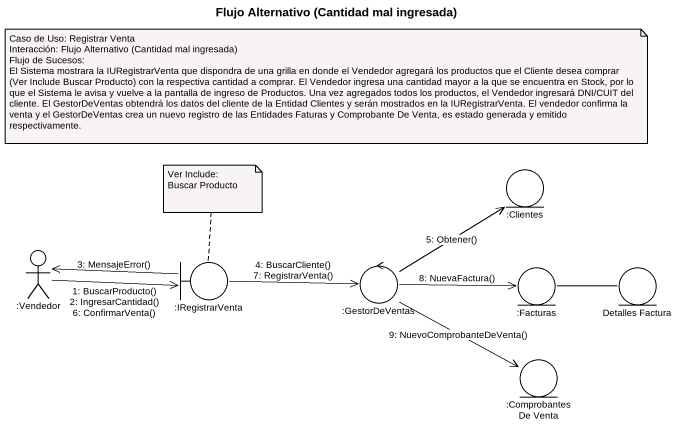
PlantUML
@startuml
title Flujo Alternativo (Cantidad mal ingresada)
entity ":Clientes" as Clientes
actor ":Vendedor" as Vendedor
boundary ":IRegistrarVenta" as IRegistrarVenta
control ":GestorDeVentas" as GestorDeVentas
entity ":Facturas" as Facturas
entity "Detalles Factura" as Detalles_Factura
entity ":Comprobantes De Venta" as Comprobantes_De_Venta
Facturas -right- Detalles_Factura
Vendedor -right-> IRegistrarVenta : 1: BuscarProducto()\n2: IngresarCantidad()\n6: ConfirmarVenta()
IRegistrarVenta -left-> Vendedor : 3: MensajeError()
IRegistrarVenta -right-> GestorDeVentas : 4: BuscarCliente()\n7: RegistrarVenta()
GestorDeVentas -up-> Clientes : 5: Obtener()
GestorDeVentas -right-> Facturas : 8: NuevaFactura()
GestorDeVentas -right-> Comprobantes_De_Venta : 9: NuevoComprobanteDeVenta()
note as N1
  Caso de Uso: Registrar Venta
  Interacción: Flujo Alternativo (Cantidad mal ingresada)
  Flujo de Sucesos:
  El Sistema mostrara la IURegistrarVenta que dispondra de una grilla en donde el Vendedor agregará los productos que el Cliente desea comprar (Ver Include Buscar Producto) con la respectiva cantidad a comprar. El Vendedor ingresa una cantidad mayor a la que se encuentra en Stock, por lo que el Sistema le avisa y vuelve a la pantalla de ingreso de Productos. Una vez agregados todos los productos, el Vendedor ingresará DNI/CUIT del cliente. El GestorDeVentas obtendrá los datos del cliente de la Entidad Clientes y serán mostrados en la IURegistrarVenta. El vendedor confirma la venta y el GestorDeVentas crea un nuevo registro de las Entidades Faturas y Comprobante De Venta, es estado generada y emitido respectivamente.
end note
note top of IRegistrarVenta
  Ver Include:
  Buscar Producto
end note
@enduml
